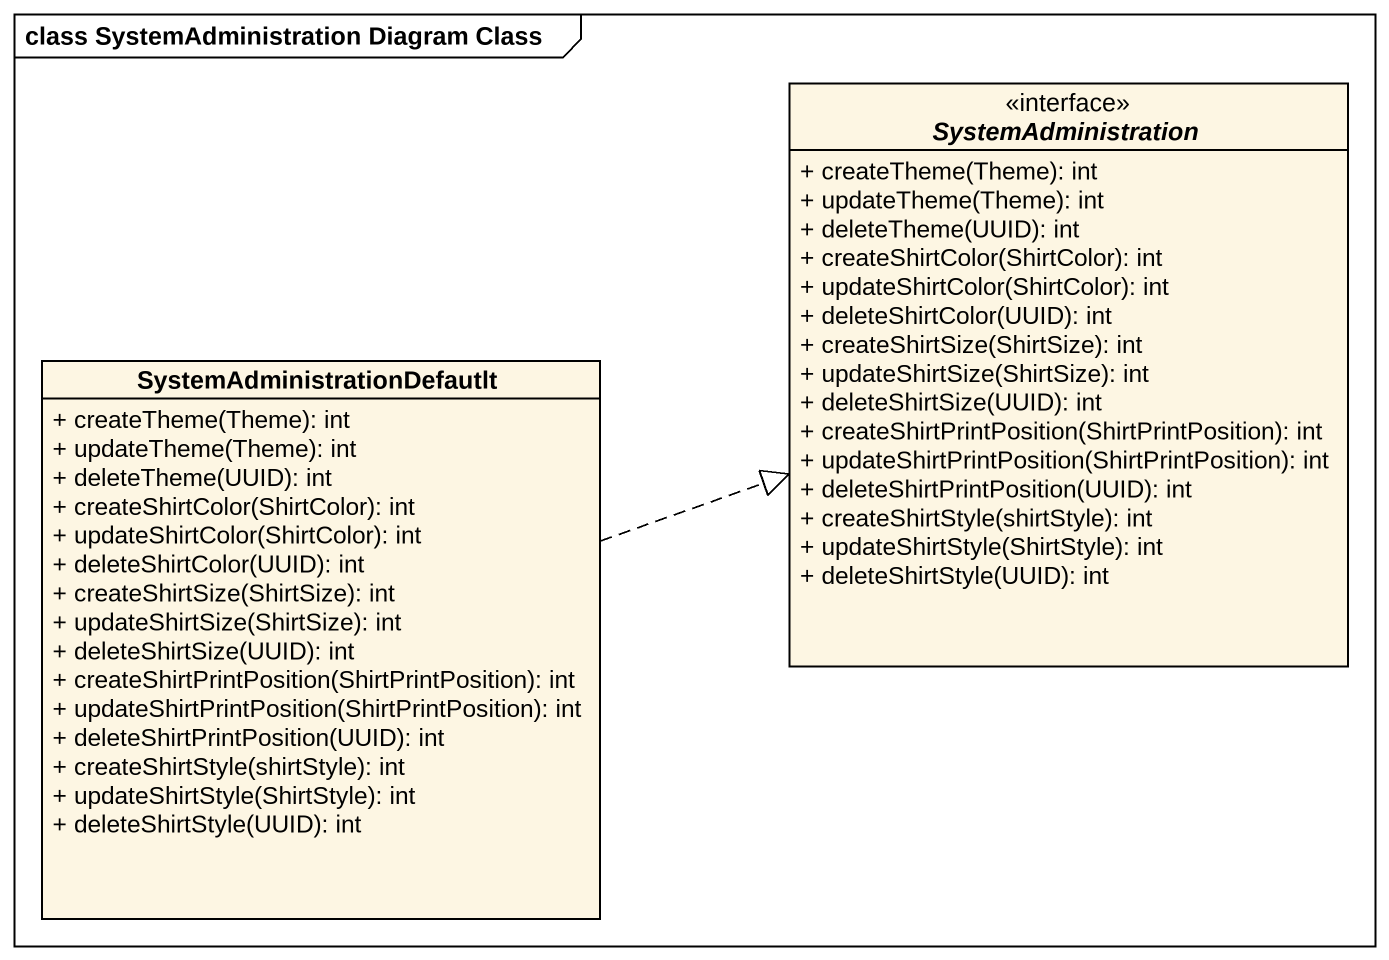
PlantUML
@startuml
mainframe class SystemAdministration Diagram Class
hide circle
hide empty members
skinparam classAttributeIconSize 0
interface SystemAdministration {
  + createTheme(Theme): int
  + updateTheme(Theme): int
  + deleteTheme(UUID): int
  + createShirtColor(ShirtColor): int
  + updateShirtColor(ShirtColor): int
  + deleteShirtColor(UUID): int
  + createShirtSize(ShirtSize): int
  + updateShirtSize(ShirtSize): int
  + deleteShirtSize(UUID): int
  + createShirtPrintPosition(ShirtPrintPosition): int
  + updateShirtPrintPosition(ShirtPrintPosition): int
  + deleteShirtPrintPosition(UUID): int
  + createShirtStyle(shirtStyle): int
  + updateShirtStyle(ShirtStyle): int
  + deleteShirtStyle(UUID): int
}
class SystemAdministrationDefautlt {
  + createTheme(Theme): int
  + updateTheme(Theme): int
  + deleteTheme(UUID): int
  + createShirtColor(ShirtColor): int
  + updateShirtColor(ShirtColor): int
  + deleteShirtColor(UUID): int
  + createShirtSize(ShirtSize): int
  + updateShirtSize(ShirtSize): int
  + deleteShirtSize(UUID): int
  + createShirtPrintPosition(ShirtPrintPosition): int
  + updateShirtPrintPosition(ShirtPrintPosition): int
  + deleteShirtPrintPosition(UUID): int
  + createShirtStyle(shirtStyle): int
  + updateShirtStyle(ShirtStyle): int
  + deleteShirtStyle(UUID): int
}
SystemAdministrationDefautlt .right.|> SystemAdministration
@enduml
